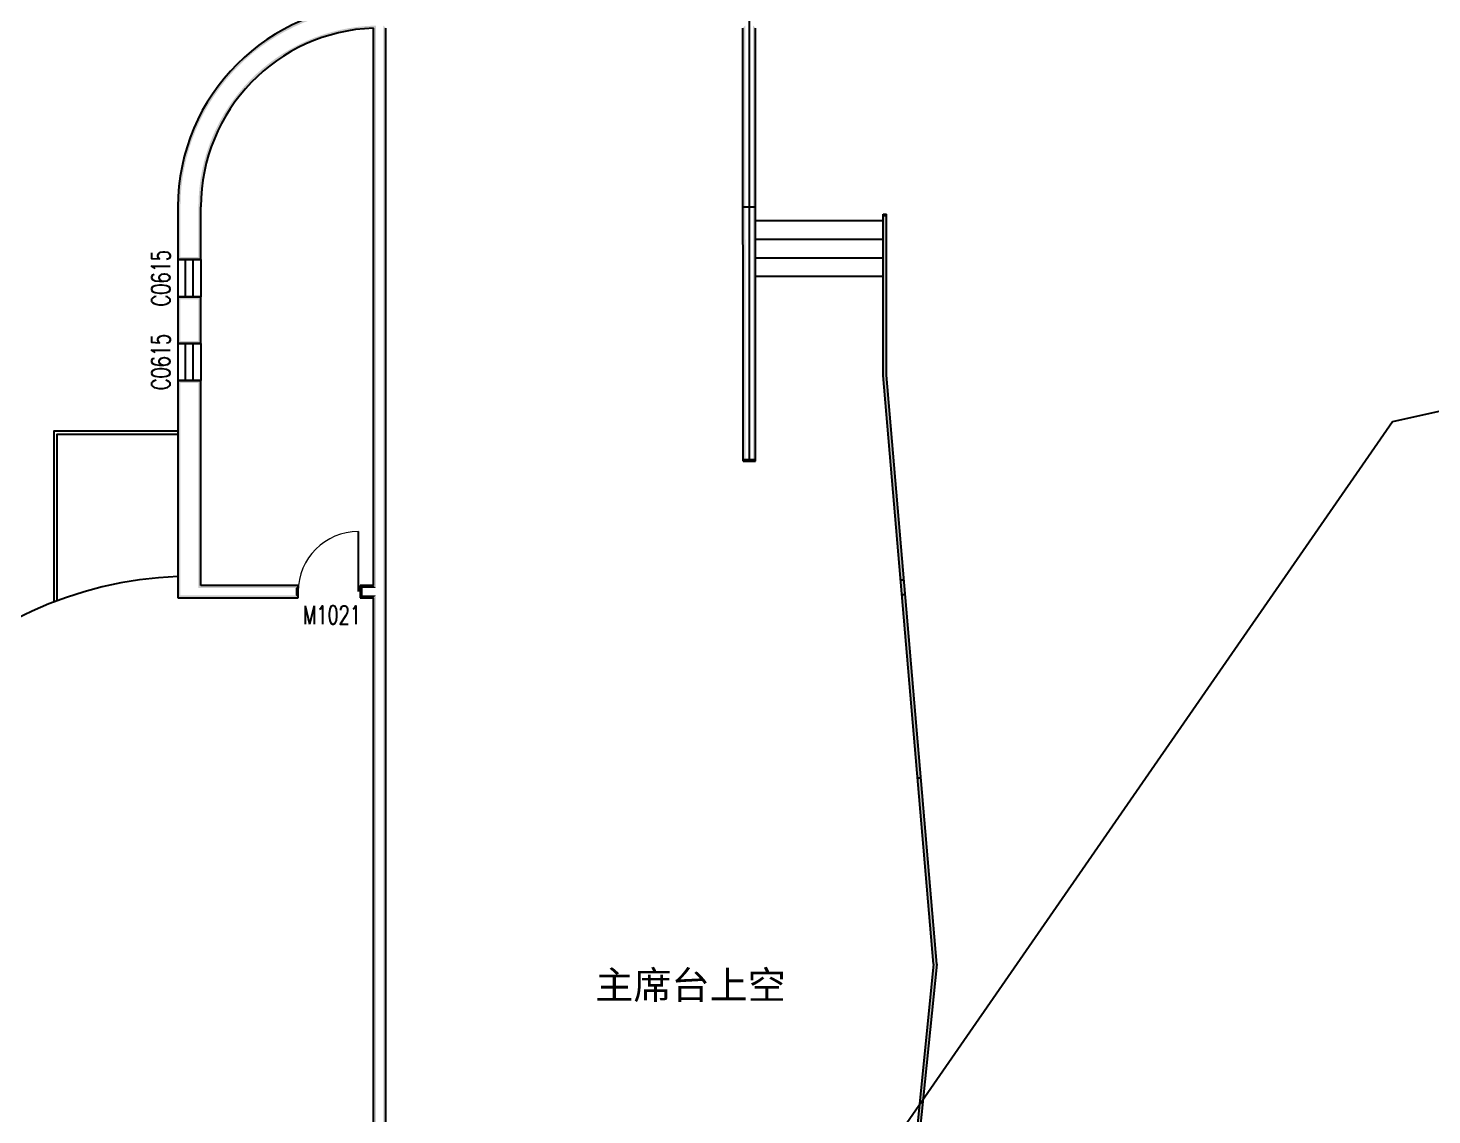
# Model space of a CAD drawing. Header units: millimetres. Extents: x -150677 to 588340, y -254013 to 149700.
# Drawn here: x 155936 to 178557, y -222485 to -204976 of the extents above; entities that cross this region are included whole.
import ezdxf

# ---------------------------------------------------------------- set-up
doc = ezdxf.new("R2010")
doc.units = ezdxf.units.MM
doc.header["$LTSCALE"] = 10
doc.header["$MEASUREMENT"] = 0
doc.linetypes.add('DOTE', pattern=[2.42, 2, -0.2, 0.02, -0.2])
for name, color, linetype in [('DOTE', 1, 'Continuous'), ('PUB_WALL', 9, 'Continuous'), ('WALL', 9, 'Continuous'), ('WINDOW', 4, 'Continuous'), ('WINDOW_TEXT', 7, 'Continuous')]:
    doc.layers.add(name, color=color, linetype=linetype)
doc.styles.add('_TCH_WINDOW', font='SIMPLEX', dxfattribs={"bigfont": 'GBCBIG'})
doc.styles.add('HZHT', font='')
doc.styles.get('HZHT').set_extended_font_data('SimSun')

# ---------------------------------------------------------------- blocks, each defined once
blk = doc.blocks.new('$DorLib2D$00000003')
blk.add_line((0.47, 0), (0.47, 0.97))
at = {"lineweight": 13}
blk.add_arc((0.47, 0), 0.97, 90, 180, dxfattribs=at)
blk = doc.blocks.new('$WINLIB2D$00000001')
at = {"color": 0}
for points in [[(-0.5, 0.5), (-0.5, -0.5)], [(-0.5, 0.5), (0.5, 0.5)], [(0.5, -0.5), (0.5, 0.5)], [(0.5, 0.167), (-0.5, 0.167)], [(0.5, -0.167), (-0.5, -0.167)], [(-0.5, -0.5), (0.5, -0.5)]]:
    blk.add_lwpolyline(points, dxfattribs=at)

msp = doc.modelspace()

# ---------------------------------------------------------------- hatches: boundary and pattern name
at = {"layer": 'PUB_WALL'}
for points in [[(161600.7, -204605.2, 0.4142136), (158350.7, -207855.2), (158390.7, -207855.2, -0.4142136), (161600.7, -204645.2)], [(161500.7, -204977, 0.4040778), (158720.7, -207855.2), (158680.7, -207855.2, -0.4082075), (161540.7, -204935.8)], [(161500.7, -213955.2), (161500.7, -204977), (161540.7, -204935.8), (161540.7, -213995.2)], [(161700.7, -214055.2), (161700.7, -204975.2), (161660.7, -204935.2), (161660.7, -214055.2)], [(167456.9, -211955.3), (167455.2, -204975.2), (167495.2, -204935.2), (167496.9, -211955.2)], [(167656.9, -211955.2), (167655.2, -204975.2), (167615.2, -204935.2), (167616.9, -211955.2)], [(158350.7, -207855.2), (158350.7, -208705.2), (158390.7, -208665.2), (158390.7, -207855.2)], [(158720.7, -208705.2), (158720.7, -207855.2), (158680.7, -207855.2), (158680.7, -208665.2)], [(169716, -210575.2), (169716, -207975.2), (169756, -207975.2), (169756, -210575.2)], [(169716, -207975.2), (169766, -207975.2), (169766, -208015.2), (169716, -208015.2)], [(169766, -210575.2), (169766, -207975.2), (169726, -207975.2), (169726, -210575.2)], [(158350.7, -208705.2), (158720.7, -208705.2), (158680.7, -208665.2), (158390.7, -208665.2)], [(158720.7, -209305.2), (158350.7, -209305.2), (158390.7, -209345.2), (158680.7, -209345.2)], [(158350.7, -209305.2), (158350.7, -210055.2), (158390.7, -210015.2), (158390.7, -209345.2)], [(158720.7, -210055.2), (158720.7, -209305.2), (158680.7, -209345.2), (158680.7, -210015.2)], [(158350.7, -210055.2), (158720.7, -210055.2), (158680.7, -210015.2), (158390.7, -210015.2)], [(170527.5, -220055), (169716.1, -210573.3), (169755.9, -210569.9), (170567.7, -220055.3)], [(170577.7, -220055.4), (169765.9, -210569.1), (169726, -210572.5), (170537.5, -220055.1)], [(158720.7, -210655.2), (158350.7, -210655.2), (158390.7, -210695.2), (158680.7, -210695.2)], [(158350.7, -210655.2), (158350.7, -214155.2), (158390.7, -214115.2), (158390.7, -210695.2)], [(158720.7, -213955.2), (158720.7, -210655.2), (158680.7, -210695.2), (158680.7, -213995.2)], [(167456.9, -211955.3), (167656.9, -211955.2), (167656.9, -211915.2), (167456.9, -211915.3)], [(160288.8, -213955.2), (158720.7, -213955.2), (158680.7, -213995.2), (160248.8, -213995.2)], [(160288.8, -214155.2), (160288.8, -213955.2), (160248.8, -213995.2), (160248.8, -214115.2)], [(161500.7, -213955.2), (161288.8, -213955.2), (161328.8, -213995.2), (161540.7, -213995.2)], [(161288.8, -213955.2), (161288.8, -214155.2), (161328.8, -214115.2), (161328.8, -213995.2)], [(158350.7, -214155.2), (160288.8, -214155.2), (160248.8, -214115.2), (158390.7, -214115.2)], [(161288.8, -214155.2), (161500.7, -214155.2), (161540.7, -214115.2), (161328.8, -214115.2)], [(161500.7, -225955.2), (161500.7, -214155.2), (161540.7, -214115.2), (161540.7, -225995.2)], [(161700.7, -226055.2), (161700.7, -214055.2), (161660.7, -214055.2), (161660.7, -226055.2)], [(170527.5, -220055), (169700.7, -228234), (169740.7, -228236), (170567.7, -220055.3)], [(170577.7, -220055.4), (169750.7, -228236.5), (169710.7, -228234.5), (170537.5, -220055.1)]]:
    msp.add_hatch(color=256, dxfattribs=at).paths.add_polyline_path(points)

# ---------------------------------------------------------------- linework, layer by layer
at = {"color": 1}
msp.add_lwpolyline([(167555.2, -204855.2), (167555.2, -211945.8)], dxfattribs=at)
for points in [[(206440.7, -204975.2), (177922.3, -211317.7), (161700.7, -234735.2)], [(158350.7, -211472.3), (156350.7, -211472.3), (156350.7, -214224.3)], [(158350.7, -211522.3), (156400.7, -211522.3), (156400.7, -214205.2)]]:
    msp.add_lwpolyline(points)
at = {"color": 2}
for points in [[(167655.9, -208075.2), (169416, -208075.2), (169716, -208075.2)], [(167656, -208375.2), (169416, -208375.2), (169716, -208375.2)], [(167656.1, -208675.2), (169416, -208675.2), (169716, -208675.2)], [(167656.2, -208975.2), (169416, -208975.2), (169716, -208975.2)]]:
    msp.add_lwpolyline(points, dxfattribs=at)
msp.add_arc((158600.7, -220055.2), 6250, 92.29244, 267.70756)
at = {"layer": 'DOTE', "linetype": 'DOTE'}
for p, q in [((167455.9, -207855.2), (167655.9, -207855.2)), ((167456.9, -211955.2), (167558.2, -211955.2)), ((169997.5, -213862.4), (170047.7, -213862.4)), ((170017.9, -214100.9), (170068.1, -214100.9)), ((170270.8, -217055.2), (170321, -217055.2))]:
    msp.add_line(p, q, dxfattribs=at)
at = {"layer": 'WALL'}
for p, q in [((161500.7, -213955.2), (161500.7, -204977)), ((161700.7, -214055.2), (161700.7, -204975.2)), ((167456.9, -211955.3), (167455.2, -204975.2)), ((167656.9, -211955.2), (167655.2, -204975.2)), ((158350.7, -207855.2), (158350.7, -208705.2)), ((158720.7, -208705.2), (158720.7, -207855.2)), ((169716, -210575.2), (169716, -207975.2)), ((169716, -207975.2), (169766, -207975.2)), ((169766, -210575.2), (169766, -207975.2)), ((158350.7, -208705.2), (158720.7, -208705.2)), ((158720.7, -209305.2), (158350.7, -209305.2)), ((158350.7, -209305.2), (158350.7, -210055.2)), ((158720.7, -210055.2), (158720.7, -209305.2)), ((158350.7, -210055.2), (158720.7, -210055.2)), ((170527.5, -220055), (169716.1, -210573.3)), ((170577.7, -220055.4), (169765.9, -210569.1)), ((158720.7, -210655.2), (158350.7, -210655.2)), ((158350.7, -210655.2), (158350.7, -214155.2)), ((158720.7, -213955.2), (158720.7, -210655.2)), ((167456.9, -211955.3), (167656.9, -211955.2)), ((160288.8, -213955.2), (158720.7, -213955.2)), ((160288.8, -214155.2), (160288.8, -213955.2)), ((161500.7, -213955.2), (161288.8, -213955.2)), ((161288.8, -213955.2), (161288.8, -214155.2)), ((158350.7, -214155.2), (160288.8, -214155.2)), ((161288.8, -214155.2), (161500.7, -214155.2)), ((161500.7, -225955.2), (161500.7, -214155.2)), ((161700.7, -226055.2), (161700.7, -214055.2)), ((170527.5, -220055), (169700.7, -228234)), ((170577.7, -220055.4), (169750.7, -228236.5))]:
    msp.add_line(p, q, dxfattribs=at)
for radius, start in [(3250, 90), (2880, 91.98984)]:
    msp.add_arc((161600.7, -207855.2), radius, start, 180, dxfattribs=at)

# ---------------------------------------------------------------- block references
at = {"layer": 'WINDOW'}
ref = msp.add_blockref('$WINLIB2D$00000001', (158535.7, -209005.2), dxfattribs=dict(at, xscale=-600, yscale=-370, zscale=-600, rotation=90.00000000000024))
ref.add_attrib('A', 'C0615', (158224.4, -209460.2), dxfattribs={"layer": 'WINDOW_TEXT', "height": 297.5, "rotation": 90, "style": '_TCH_WINDOW', "width": 0.705882})
ref = msp.add_blockref('$WINLIB2D$00000001', (158535.7, -210355.2), dxfattribs=dict(at, xscale=-600, yscale=-370, zscale=-600, rotation=90.00000000000024))
ref.add_attrib('A', 'C0615', (158224.4, -210810.2), dxfattribs={"layer": 'WINDOW_TEXT', "height": 297.5, "rotation": 90, "style": '_TCH_WINDOW', "width": 0.705882})
ref = msp.add_blockref('$DorLib2D$00000003', (160788.8, -214055.2), dxfattribs=dict(at, xscale=1000, yscale=1000, zscale=1000))
ref.add_attrib('A', 'M1021', (160363.8, -214579), dxfattribs={"layer": 'WINDOW_TEXT', "height": 297.5, "style": '_TCH_WINDOW', "width": 0.705882})

# ---------------------------------------------------------------- texts
at = {"style": 'HZHT'}
msp.add_text('主席台上空', height=450, dxfattribs=at).set_placement((165076.5, -220617.7))

doc.saveas('drawing.dxf')
